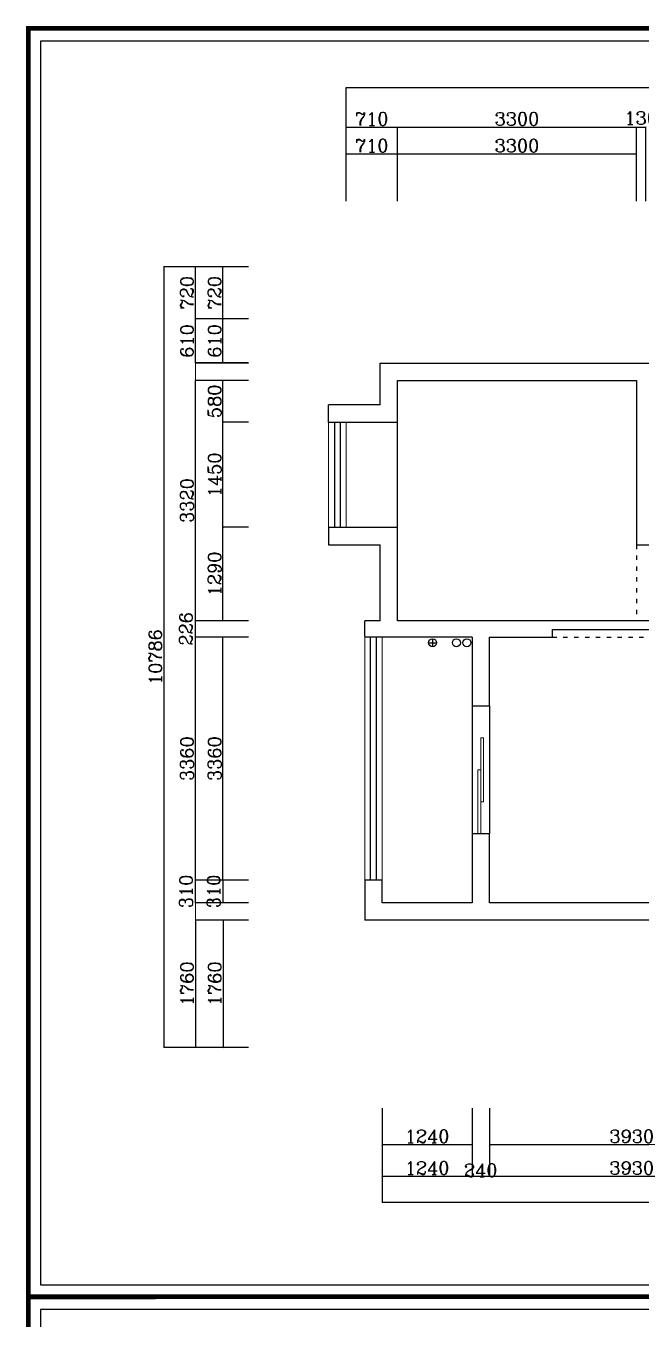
# Model space of a CAD drawing. Header units: millimetres. Extents: x 450898 to 533685, y -921830 to -458543.
# Drawn here: x 450898 to 459394, y -860363 to -842497 of the extents above; entities that cross this region are included whole.
import ezdxf

# ---------------------------------------------------------------- set-up
doc = ezdxf.new("R2010")
doc.units = ezdxf.units.MM
doc.header["$MEASUREMENT"] = 0
doc.header["$PDMODE"] = 3
doc.linetypes.add('ACAD_ISO03W100', pattern=[30, 12, -18])
doc.layers.get('0').update_dxf_attribs({"linetype": 'CONTINUOUS'})
doc.layers.get('DEFPOINTS').update_dxf_attribs({"linetype": 'CONTINUOUS'})
for name, color, linetype in [('0-ELV-01-细实线', 1, 'CONTINUOUS'), ('TOP', 7, 'CONTINUOUS'), ('txt', 7, 'CONTINUOUS'), ('墙线', 5, 'CONTINUOUS'), ('辅助线', 8, 'CONTINUOUS')]:
    doc.layers.add(name, color=color, linetype=linetype)
doc.layers.add('门窗', color=4, linetype='CONTINUOUS', lineweight=13)
doc.styles.add('HZXY', font='complex.shx', dxfattribs={"bigfont": 'HZXY.shx'})
doc.styles.add('ROMAND', font='romand')
doc.styles.get("Standard").update_dxf_attribs({"font": 'complex.shx', "bigfont": 'hzxy.shx'})
doc.dimstyles.new('LMDIM40', dxfattribs={"dimtxt": 80, "dimasz": 20, "dimexe": 0, "dimexo": 0, "dimgap": 25, "dimtad": 1, "dimdec": 0, "dimzin": 0, "dimdsep": 46, "dimtxsty": 'Standard', "dimblk1": 'DOT', "dimblk2": 'DOT', "dimsah": 1, "dimcen": 0, "dimclrd": 2, "dimclre": 2, "dimclrt": 2, "dimadec": 0, "dimazin": 0, "dimtfac": 1, "dimtdec": 0, "dimtmove": 2, "dimatfit": 3, "dimldrblk": 'DOT', "dimfxl": 0, "dimtolj": 1, "dimtzin": 0, "dimarcsym": 0})

# ---------------------------------------------------------------- blocks, each defined once
blk = doc.blocks.new('_ArchTick')
at = {"color": 0, "linetype": 'ByBlock', "const_width": 0.15}
blk.add_lwpolyline([(-0.5, -0.5), (0.5, 0.5)], dxfattribs=at)
blk = doc.blocks.new('*D357')
at = {"layer": 'DEFPOINTS', "color": 0}
for p in [(456029, -844267), (455319, -844917), (456029, -844917)]:
    blk.add_point(p, dxfattribs=at)
at = {"layer": '门窗', "color": 2, "lineweight": -2}
for p, q in [((455319, -844917), (455319, -844267)), ((455319, -844267), (456029, -844267)), ((456029, -844917), (456029, -844267))]:
    blk.add_line(p, q, dxfattribs=at)
at = {"layer": '门窗', "color": 2, "lineweight": -2, "xscale": 20, "yscale": 20, "zscale": 20, "rotation": 180}
blk.add_blockref('_ArchTick', (455319, -844267), dxfattribs=at)
at = {"layer": '门窗', "color": 2, "lineweight": -2, "xscale": 20, "yscale": 20, "zscale": 20}
blk.add_blockref('_ArchTick', (456029, -844267), dxfattribs=at)
at = {"layer": '门窗', "color": 2, "insert": (455674, -844152), "char_height": 180, "attachment_point": 5}
blk.add_mtext('\\A1;710', dxfattribs=at)
blk = doc.blocks.new('_DOT')
at = {"color": 0, "linetype": 'ByBlock'}
blk.add_line((-0.5, 0), (-1, 0), dxfattribs=at)
at = {"color": 0, "linetype": 'ByBlock', "const_width": 0.5}
blk.add_lwpolyline([(-0.25, 0, 1), (0.25, 0, 1)], format="xyb", close=True, dxfattribs=at)
blk = doc.blocks.new('DOT')
at = {"color": 0, "linetype": 'ByBlock'}
blk.add_line((-0.35, 0), (-1, 0), dxfattribs=at)
at = {"color": 0, "linetype": 'ByBlock', "const_width": 0.35}
blk.add_lwpolyline([(-0.175, 0, 1), (0.175, 0, 1)], format="xyb", close=True, dxfattribs=at)
blk = doc.blocks.new('*D358')
at = {"layer": 'DEFPOINTS', "color": 0}
for p in [(459329, -844267), (456029, -844917), (459329, -844917)]:
    blk.add_point(p, dxfattribs=at)
at = {"layer": '门窗', "color": 2, "lineweight": -2}
for p, q in [((456029, -844917), (456029, -844267)), ((456029, -844267), (459329, -844267)), ((459329, -844917), (459329, -844267))]:
    blk.add_line(p, q, dxfattribs=at)
at = {"layer": '门窗', "color": 2, "lineweight": -2, "xscale": 20, "yscale": 20, "zscale": 20, "rotation": 180}
blk.add_blockref('_ArchTick', (456029, -844267), dxfattribs=at)
at = {"layer": '门窗', "color": 2, "lineweight": -2, "xscale": 20, "yscale": 20, "zscale": 20}
blk.add_blockref('_ArchTick', (459329, -844267), dxfattribs=at)
at = {"layer": '门窗', "color": 2, "insert": (457679, -844152), "char_height": 180, "attachment_point": 5}
blk.add_mtext('\\A1;3300', dxfattribs=at)
blk = doc.blocks.new('*D364')
at = {"layer": 'DEFPOINTS', "color": 0}
for p in [(456029, -843897), (455319, -844917), (456029, -844917)]:
    blk.add_point(p, dxfattribs=at)
at = {"layer": '门窗', "color": 2, "lineweight": -2}
for p, q in [((455319, -844917), (455319, -843897)), ((455319, -843897), (456029, -843897)), ((456029, -844917), (456029, -843897))]:
    blk.add_line(p, q, dxfattribs=at)
at = {"layer": '门窗', "color": 2, "lineweight": -2, "xscale": 20, "yscale": 20, "zscale": 20, "rotation": 180}
blk.add_blockref('_ArchTick', (455319, -843897), dxfattribs=at)
at = {"layer": '门窗', "color": 2, "lineweight": -2, "xscale": 20, "yscale": 20, "zscale": 20}
blk.add_blockref('_ArchTick', (456029, -843897), dxfattribs=at)
at = {"layer": '门窗', "color": 2, "insert": (455674, -843782), "char_height": 180, "attachment_point": 5}
blk.add_mtext('\\A1;710', dxfattribs=at)
blk = doc.blocks.new('*D365')
at = {"layer": 'DEFPOINTS', "color": 0}
for p in [(459329, -843897), (456029, -844917), (459329, -844917)]:
    blk.add_point(p, dxfattribs=at)
at = {"layer": '门窗', "color": 2, "lineweight": -2}
for p, q in [((456029, -844917), (456029, -843897)), ((456029, -843897), (459329, -843897)), ((459329, -844917), (459329, -843897))]:
    blk.add_line(p, q, dxfattribs=at)
at = {"layer": '门窗', "color": 2, "lineweight": -2, "xscale": 20, "yscale": 20, "zscale": 20, "rotation": 180}
blk.add_blockref('_ArchTick', (456029, -843897), dxfattribs=at)
at = {"layer": '门窗', "color": 2, "lineweight": -2, "xscale": 20, "yscale": 20, "zscale": 20}
blk.add_blockref('_ArchTick', (459329, -843897), dxfattribs=at)
at = {"layer": '门窗', "color": 2, "insert": (457679, -843782), "char_height": 180, "attachment_point": 5}
blk.add_mtext('\\A1;3300', dxfattribs=at)
blk = doc.blocks.new('*D366')
at = {"layer": 'DEFPOINTS', "color": 0}
for p in [(459459, -843897), (459329, -844917), (459459, -844917)]:
    blk.add_point(p, dxfattribs=at)
at = {"layer": '门窗', "color": 2, "lineweight": -2}
for p, q in [((459329, -844917), (459329, -843897)), ((459329, -843897), (459459, -843897)), ((459459, -844917), (459459, -843897))]:
    blk.add_line(p, q, dxfattribs=at)
at = {"layer": '门窗', "color": 2, "lineweight": -2, "xscale": 20, "yscale": 20, "zscale": 20, "rotation": 180}
blk.add_blockref('_ArchTick', (459329, -843897), dxfattribs=at)
at = {"layer": '门窗', "color": 2, "lineweight": -2, "xscale": 20, "yscale": 20, "zscale": 20}
blk.add_blockref('_ArchTick', (459459, -843897), dxfattribs=at)
at = {"layer": '门窗', "color": 2, "insert": (459394, -843770), "char_height": 180, "attachment_point": 5}
blk.add_mtext('\\A1;130', dxfattribs=at)
blk = doc.blocks.new('*D373')
at = {"layer": 'DEFPOINTS', "color": 0}
for p in [(466969, -843350), (455319, -844917), (466969, -844917)]:
    blk.add_point(p, dxfattribs=at)
at = {"layer": '门窗', "color": 2, "lineweight": -2}
for p, q in [((455319, -844917), (455319, -843350)), ((455319, -843350), (466969, -843350)), ((466969, -844917), (466969, -843350))]:
    blk.add_line(p, q, dxfattribs=at)
at = {"layer": '门窗', "color": 2, "lineweight": -2, "xscale": 20, "yscale": 20, "zscale": 20, "rotation": 180}
blk.add_blockref('_ArchTick', (455319, -843350), dxfattribs=at)
at = {"layer": '门窗', "color": 2, "lineweight": -2, "xscale": 20, "yscale": 20, "zscale": 20}
blk.add_blockref('_ArchTick', (466969, -843350), dxfattribs=at)
at = {"layer": '门窗', "color": 2, "insert": (461144, -843235), "char_height": 180, "attachment_point": 5}
blk.add_mtext('\\A1;11650', dxfattribs=at)
blk = doc.blocks.new('*D392')
at = {"layer": 'DEFPOINTS', "color": 0}
for p in [(453619, -850940), (453971, -850940), (453971, -854300)]:
    blk.add_point(p, dxfattribs=at)
at = {"layer": '门窗', "color": 2, "lineweight": -2}
for p, q in [((453971, -850940), (453619, -850940)), ((453619, -854300), (453619, -850940)), ((453971, -854300), (453619, -854300))]:
    blk.add_line(p, q, dxfattribs=at)
at = {"layer": '门窗', "color": 2, "lineweight": -2, "xscale": 20, "yscale": 20, "zscale": 20}
for p, rotation in [((453619, -850940), 90), ((453619, -854300), 270)]:
    blk.add_blockref('_ArchTick', p, dxfattribs=dict(at, rotation=rotation))
at = {"layer": '门窗', "color": 2, "insert": (453504, -852620), "char_height": 180, "attachment_point": 5, "rotation": 90}
blk.add_mtext('\\A1;3360', dxfattribs=at)
blk = doc.blocks.new('*D393')
at = {"layer": 'DEFPOINTS', "color": 0}
for p in [(453619, -849424), (453971, -849424), (453971, -850714)]:
    blk.add_point(p, dxfattribs=at)
at = {"layer": '门窗', "color": 2, "lineweight": -2}
for p, q in [((453971, -849424), (453619, -849424)), ((453619, -850714), (453619, -849424)), ((453971, -850714), (453619, -850714))]:
    blk.add_line(p, q, dxfattribs=at)
at = {"layer": '门窗', "color": 2, "lineweight": -2, "xscale": 20, "yscale": 20, "zscale": 20}
for p, rotation in [((453619, -849424), 90), ((453619, -850714), 270)]:
    blk.add_blockref('_ArchTick', p, dxfattribs=dict(at, rotation=rotation))
at = {"layer": '门窗', "color": 2, "insert": (453504, -850069), "char_height": 180, "attachment_point": 5, "rotation": 90}
blk.add_mtext('\\A1;1290', dxfattribs=at)
blk = doc.blocks.new('*D394')
at = {"layer": 'DEFPOINTS', "color": 0}
for p in [(453619, -847974), (453971, -847974), (453971, -849424)]:
    blk.add_point(p, dxfattribs=at)
at = {"layer": '门窗', "color": 2, "lineweight": -2}
for p, q in [((453971, -847974), (453619, -847974)), ((453619, -849424), (453619, -847974)), ((453971, -849424), (453619, -849424))]:
    blk.add_line(p, q, dxfattribs=at)
at = {"layer": '门窗', "color": 2, "lineweight": -2, "xscale": 20, "yscale": 20, "zscale": 20}
for p, rotation in [((453619, -847974), 90), ((453619, -849424), 270)]:
    blk.add_blockref('_ArchTick', p, dxfattribs=dict(at, rotation=rotation))
at = {"layer": '门窗', "color": 2, "insert": (453504, -848699), "char_height": 180, "attachment_point": 5, "rotation": 90}
blk.add_mtext('\\A1;1450', dxfattribs=at)
blk = doc.blocks.new('*D395')
at = {"layer": 'DEFPOINTS', "color": 0}
for p in [(453619, -847394), (453971, -847394), (453971, -847974)]:
    blk.add_point(p, dxfattribs=at)
at = {"layer": '门窗', "color": 2, "lineweight": -2}
for p, q in [((453971, -847394), (453619, -847394)), ((453619, -847974), (453619, -847394)), ((453971, -847974), (453619, -847974))]:
    blk.add_line(p, q, dxfattribs=at)
at = {"layer": '门窗', "color": 2, "lineweight": -2, "xscale": 20, "yscale": 20, "zscale": 20}
for p, rotation in [((453619, -847394), 90), ((453619, -847974), 270)]:
    blk.add_blockref('_ArchTick', p, dxfattribs=dict(at, rotation=rotation))
at = {"layer": '门窗', "color": 2, "insert": (453504, -847684), "char_height": 180, "attachment_point": 5, "rotation": 90}
blk.add_mtext('\\A1;580', dxfattribs=at)
blk = doc.blocks.new('*D396')
at = {"layer": 'DEFPOINTS', "color": 0}
for p in [(453619, -846544), (453971, -846544), (453971, -847154)]:
    blk.add_point(p, dxfattribs=at)
at = {"layer": '门窗', "color": 2, "lineweight": -2}
for p, q in [((453971, -846544), (453619, -846544)), ((453619, -847154), (453619, -846544)), ((453971, -847154), (453619, -847154))]:
    blk.add_line(p, q, dxfattribs=at)
at = {"layer": '门窗', "color": 2, "lineweight": -2, "xscale": 20, "yscale": 20, "zscale": 20}
for p, rotation in [((453619, -846544), 90), ((453619, -847154), 270)]:
    blk.add_blockref('_ArchTick', p, dxfattribs=dict(at, rotation=rotation))
at = {"layer": '门窗', "color": 2, "insert": (453504, -846849), "char_height": 180, "attachment_point": 5, "rotation": 90}
blk.add_mtext('\\A1;610', dxfattribs=at)
blk = doc.blocks.new('*D397')
at = {"layer": 'DEFPOINTS', "color": 0}
for p in [(453619, -845824), (453971, -845824), (453971, -846544)]:
    blk.add_point(p, dxfattribs=at)
at = {"layer": '门窗', "color": 2, "lineweight": -2}
for p, q in [((453971, -845824), (453619, -845824)), ((453619, -846544), (453619, -845824)), ((453971, -846544), (453619, -846544))]:
    blk.add_line(p, q, dxfattribs=at)
at = {"layer": '门窗', "color": 2, "lineweight": -2, "xscale": 20, "yscale": 20, "zscale": 20}
for p, rotation in [((453619, -845824), 90), ((453619, -846544), 270)]:
    blk.add_blockref('_ArchTick', p, dxfattribs=dict(at, rotation=rotation))
at = {"layer": '门窗', "color": 2, "insert": (453504, -846184), "char_height": 180, "attachment_point": 5, "rotation": 90}
blk.add_mtext('\\A1;720', dxfattribs=at)
blk = doc.blocks.new('*D398')
at = {"layer": 'DEFPOINTS', "color": 0}
for p in [(453239, -854300), (453971, -854300), (453971, -854610)]:
    blk.add_point(p, dxfattribs=at)
at = {"layer": '门窗', "color": 2, "lineweight": -2}
for p, q in [((453971, -854300), (453239, -854300)), ((453239, -854610), (453239, -854300)), ((453971, -854610), (453239, -854610))]:
    blk.add_line(p, q, dxfattribs=at)
at = {"layer": '门窗', "color": 2, "lineweight": -2, "xscale": 20, "yscale": 20, "zscale": 20}
for p, rotation in [((453239, -854300), 90), ((453239, -854610), 270)]:
    blk.add_blockref('_ArchTick', p, dxfattribs=dict(at, rotation=rotation))
at = {"layer": '门窗', "color": 2, "insert": (453111, -854455), "char_height": 180, "attachment_point": 5, "rotation": 90}
blk.add_mtext('\\A1;310', dxfattribs=at)
blk = doc.blocks.new('*D399')
at = {"layer": 'DEFPOINTS', "color": 0}
for p in [(453239, -850940), (453971, -850940), (453971, -854300)]:
    blk.add_point(p, dxfattribs=at)
at = {"layer": '门窗', "color": 2, "lineweight": -2}
for p, q in [((453971, -850940), (453239, -850940)), ((453239, -854300), (453239, -850940)), ((453971, -854300), (453239, -854300))]:
    blk.add_line(p, q, dxfattribs=at)
at = {"layer": '门窗', "color": 2, "lineweight": -2, "xscale": 20, "yscale": 20, "zscale": 20}
for p, rotation in [((453239, -850940), 90), ((453239, -854300), 270)]:
    blk.add_blockref('_ArchTick', p, dxfattribs=dict(at, rotation=rotation))
at = {"layer": '门窗', "color": 2, "insert": (453124, -852620), "char_height": 180, "attachment_point": 5, "rotation": 90}
blk.add_mtext('\\A1;3360', dxfattribs=at)
blk = doc.blocks.new('*D400')
at = {"layer": 'DEFPOINTS', "color": 0}
for p in [(453239, -850714), (453971, -850714), (453971, -850940)]:
    blk.add_point(p, dxfattribs=at)
at = {"layer": '门窗', "color": 2, "lineweight": -2}
for p, q in [((453971, -850714), (453239, -850714)), ((453239, -850940), (453239, -850714)), ((453971, -850940), (453239, -850940))]:
    blk.add_line(p, q, dxfattribs=at)
at = {"layer": '门窗', "color": 2, "lineweight": -2, "xscale": 20, "yscale": 20, "zscale": 20}
for p, rotation in [((453239, -850714), 90), ((453239, -850940), 270)]:
    blk.add_blockref('_ArchTick', p, dxfattribs=dict(at, rotation=rotation))
at = {"layer": '门窗', "color": 2, "insert": (453111, -850827), "char_height": 180, "attachment_point": 5, "rotation": 90}
blk.add_mtext('\\A1;226', dxfattribs=at)
blk = doc.blocks.new('*D401')
at = {"layer": 'DEFPOINTS', "color": 0}
for p in [(453239, -847394), (453971, -847394), (453971, -850714)]:
    blk.add_point(p, dxfattribs=at)
at = {"layer": '门窗', "color": 2, "lineweight": -2}
for p, q in [((453971, -847394), (453239, -847394)), ((453239, -850714), (453239, -847394)), ((453971, -850714), (453239, -850714))]:
    blk.add_line(p, q, dxfattribs=at)
at = {"layer": '门窗', "color": 2, "lineweight": -2, "xscale": 20, "yscale": 20, "zscale": 20}
for p, rotation in [((453239, -847394), 90), ((453239, -850714), 270)]:
    blk.add_blockref('_ArchTick', p, dxfattribs=dict(at, rotation=rotation))
at = {"layer": '门窗', "color": 2, "insert": (453124, -849054), "char_height": 180, "attachment_point": 5, "rotation": 90}
blk.add_mtext('\\A1;3320', dxfattribs=at)
blk = doc.blocks.new('*D402')
at = {"layer": 'DEFPOINTS', "color": 0}
for p in [(453239, -846544), (453971, -846544), (453971, -847154)]:
    blk.add_point(p, dxfattribs=at)
at = {"layer": '门窗', "color": 2, "lineweight": -2}
for p, q in [((453971, -846544), (453239, -846544)), ((453239, -847154), (453239, -846544)), ((453971, -847154), (453239, -847154))]:
    blk.add_line(p, q, dxfattribs=at)
at = {"layer": '门窗', "color": 2, "lineweight": -2, "xscale": 20, "yscale": 20, "zscale": 20}
for p, rotation in [((453239, -846544), 90), ((453239, -847154), 270)]:
    blk.add_blockref('_ArchTick', p, dxfattribs=dict(at, rotation=rotation))
at = {"layer": '门窗', "color": 2, "insert": (453124, -846849), "char_height": 180, "attachment_point": 5, "rotation": 90}
blk.add_mtext('\\A1;610', dxfattribs=at)
blk = doc.blocks.new('*D403')
at = {"layer": 'DEFPOINTS', "color": 0}
for p in [(453239, -845824), (453971, -845824), (453971, -846544)]:
    blk.add_point(p, dxfattribs=at)
at = {"layer": '门窗', "color": 2, "lineweight": -2}
for p, q in [((453971, -845824), (453239, -845824)), ((453239, -846544), (453239, -845824)), ((453971, -846544), (453239, -846544))]:
    blk.add_line(p, q, dxfattribs=at)
at = {"layer": '门窗', "color": 2, "lineweight": -2, "xscale": 20, "yscale": 20, "zscale": 20}
for p, rotation in [((453239, -845824), 90), ((453239, -846544), 270)]:
    blk.add_blockref('_ArchTick', p, dxfattribs=dict(at, rotation=rotation))
at = {"layer": '门窗', "color": 2, "insert": (453124, -846184), "char_height": 180, "attachment_point": 5, "rotation": 90}
blk.add_mtext('\\A1;720', dxfattribs=at)
blk = doc.blocks.new('*D404')
at = {"layer": 'DEFPOINTS', "color": 0}
for p in [(453971, -854850), (453622, -856610), (453971, -856610)]:
    blk.add_point(p, dxfattribs=at)
at = {"layer": '门窗', "color": 2, "lineweight": -2}
for p, q in [((453971, -854850), (453622, -854850)), ((453622, -854850), (453622, -856610)), ((453971, -856610), (453622, -856610))]:
    blk.add_line(p, q, dxfattribs=at)
at = {"layer": '门窗', "color": 2, "lineweight": -2, "xscale": 20, "yscale": 20, "zscale": 20}
for p, rotation in [((453622, -854850), 90), ((453622, -856610), 270)]:
    blk.add_blockref('_ArchTick', p, dxfattribs=dict(at, rotation=rotation))
at = {"layer": '门窗', "color": 2, "insert": (453507, -855730), "char_height": 180, "attachment_point": 5, "rotation": 90}
blk.add_mtext('\\A1;1760', dxfattribs=at)
blk = doc.blocks.new('*D405')
at = {"layer": 'DEFPOINTS', "color": 0}
for p in [(453971, -854850), (453239, -856610), (453971, -856610)]:
    blk.add_point(p, dxfattribs=at)
at = {"layer": '门窗', "color": 2, "lineweight": -2}
for p, q in [((453971, -854850), (453239, -854850)), ((453239, -854850), (453239, -856610)), ((453971, -856610), (453239, -856610))]:
    blk.add_line(p, q, dxfattribs=at)
at = {"layer": '门窗', "color": 2, "lineweight": -2, "xscale": 20, "yscale": 20, "zscale": 20}
for p, rotation in [((453239, -854850), 90), ((453239, -856610), 270)]:
    blk.add_blockref('_ArchTick', p, dxfattribs=dict(at, rotation=rotation))
at = {"layer": '门窗', "color": 2, "insert": (453124, -855730), "char_height": 180, "attachment_point": 5, "rotation": 90}
blk.add_mtext('\\A1;1760', dxfattribs=at)
blk = doc.blocks.new('*D406')
at = {"layer": 'DEFPOINTS', "color": 0}
for p in [(453971, -854300), (453619, -854610), (453971, -854610)]:
    blk.add_point(p, dxfattribs=at)
at = {"layer": '门窗', "color": 2, "lineweight": -2}
for p, q in [((453971, -854300), (453619, -854300)), ((453619, -854300), (453619, -854610)), ((453971, -854610), (453619, -854610))]:
    blk.add_line(p, q, dxfattribs=at)
at = {"layer": '门窗', "color": 2, "lineweight": -2, "xscale": 20, "yscale": 20, "zscale": 20}
for p, rotation in [((453619, -854300), 90), ((453619, -854610), 270)]:
    blk.add_blockref('_ArchTick', p, dxfattribs=dict(at, rotation=rotation))
at = {"layer": '门窗', "color": 2, "insert": (453492, -854455), "char_height": 180, "attachment_point": 5, "rotation": 90}
blk.add_mtext('\\A1;310', dxfattribs=at)
blk = doc.blocks.new('*D407')
at = {"layer": 'DEFPOINTS', "color": 0}
for p in [(453971, -845824), (452802, -856610), (453971, -856610)]:
    blk.add_point(p, dxfattribs=at)
at = {"layer": '门窗', "color": 2, "lineweight": -2}
for p, q in [((453971, -845824), (452802, -845824)), ((452802, -845824), (452802, -856610)), ((453971, -856610), (452802, -856610))]:
    blk.add_line(p, q, dxfattribs=at)
at = {"layer": '门窗', "color": 2, "lineweight": -2, "xscale": 20, "yscale": 20, "zscale": 20}
for p, rotation in [((452802, -845824), 90), ((452802, -856610), 270)]:
    blk.add_blockref('_ArchTick', p, dxfattribs=dict(at, rotation=rotation))
at = {"layer": '门窗', "color": 2, "insert": (452687, -851217), "char_height": 180, "attachment_point": 5, "rotation": 90}
blk.add_mtext('\\A1;10786', dxfattribs=at)
blk = doc.blocks.new('*D408')
at = {"layer": 'DEFPOINTS', "color": 0}
for p in [(455819, -857449), (457059, -857449), (457059, -857952)]:
    blk.add_point(p, dxfattribs=at)
at = {"layer": '门窗', "color": 2, "lineweight": -2}
for p, q in [((455819, -857449), (455819, -857952)), ((457059, -857449), (457059, -857952)), ((455819, -857952), (457059, -857952))]:
    blk.add_line(p, q, dxfattribs=at)
at = {"layer": '门窗', "color": 2, "lineweight": -2, "xscale": 20, "yscale": 20, "zscale": 20, "rotation": 180}
blk.add_blockref('_ArchTick', (455819, -857952), dxfattribs=at)
at = {"layer": '门窗', "color": 2, "lineweight": -2, "xscale": 20, "yscale": 20, "zscale": 20}
blk.add_blockref('_ArchTick', (457059, -857952), dxfattribs=at)
at = {"layer": '门窗', "color": 2, "insert": (456439, -857837), "char_height": 180, "attachment_point": 5}
blk.add_mtext('\\A1;1240', dxfattribs=at)
blk = doc.blocks.new('*D409')
at = {"layer": 'DEFPOINTS', "color": 0}
for p in [(457299, -857449), (461229, -857449), (461229, -857952)]:
    blk.add_point(p, dxfattribs=at)
at = {"layer": '门窗', "color": 2, "lineweight": -2}
for p, q in [((457299, -857449), (457299, -857952)), ((461229, -857449), (461229, -857952)), ((457299, -857952), (461229, -857952))]:
    blk.add_line(p, q, dxfattribs=at)
at = {"layer": '门窗', "color": 2, "lineweight": -2, "xscale": 20, "yscale": 20, "zscale": 20, "rotation": 180}
blk.add_blockref('_ArchTick', (457299, -857952), dxfattribs=at)
at = {"layer": '门窗', "color": 2, "lineweight": -2, "xscale": 20, "yscale": 20, "zscale": 20}
blk.add_blockref('_ArchTick', (461229, -857952), dxfattribs=at)
at = {"layer": '门窗', "color": 2, "insert": (459264, -857837), "char_height": 180, "attachment_point": 5}
blk.add_mtext('\\A1;3930', dxfattribs=at)
blk = doc.blocks.new('*D416')
at = {"layer": 'DEFPOINTS', "color": 0}
for p in [(455819, -857449), (457059, -857449), (457059, -858389)]:
    blk.add_point(p, dxfattribs=at)
at = {"layer": '门窗', "color": 2, "lineweight": -2}
for p, q in [((455819, -857449), (455819, -858389)), ((457059, -857449), (457059, -858389)), ((455819, -858389), (457059, -858389))]:
    blk.add_line(p, q, dxfattribs=at)
at = {"layer": '门窗', "color": 2, "lineweight": -2, "xscale": 20, "yscale": 20, "zscale": 20, "rotation": 180}
blk.add_blockref('_ArchTick', (455819, -858389), dxfattribs=at)
at = {"layer": '门窗', "color": 2, "lineweight": -2, "xscale": 20, "yscale": 20, "zscale": 20}
blk.add_blockref('_ArchTick', (457059, -858389), dxfattribs=at)
at = {"layer": '门窗', "color": 2, "insert": (456439, -858274), "char_height": 180, "attachment_point": 5}
blk.add_mtext('\\A1;1240', dxfattribs=at)
blk = doc.blocks.new('*D417')
at = {"layer": 'DEFPOINTS', "color": 0}
for p in [(457059, -857449), (457299, -857449), (457299, -858389)]:
    blk.add_point(p, dxfattribs=at)
at = {"layer": '门窗', "color": 2, "lineweight": -2}
for p, q in [((457059, -857449), (457059, -858389)), ((457299, -857449), (457299, -858389)), ((457059, -858389), (457299, -858389))]:
    blk.add_line(p, q, dxfattribs=at)
at = {"layer": '门窗', "color": 2, "lineweight": -2, "xscale": 20, "yscale": 20, "zscale": 20, "rotation": 180}
blk.add_blockref('_ArchTick', (457059, -858389), dxfattribs=at)
at = {"layer": '门窗', "color": 2, "lineweight": -2, "xscale": 20, "yscale": 20, "zscale": 20}
blk.add_blockref('_ArchTick', (457299, -858389), dxfattribs=at)
at = {"layer": '门窗', "color": 2, "insert": (457179, -858306), "char_height": 180, "attachment_point": 5}
blk.add_mtext('\\A1;240', dxfattribs=at)
blk = doc.blocks.new('*D418')
at = {"layer": 'DEFPOINTS', "color": 0}
for p in [(457299, -857449), (461229, -857449), (461229, -858389)]:
    blk.add_point(p, dxfattribs=at)
at = {"layer": '门窗', "color": 2, "lineweight": -2}
for p, q in [((457299, -857449), (457299, -858389)), ((461229, -857449), (461229, -858389)), ((457299, -858389), (461229, -858389))]:
    blk.add_line(p, q, dxfattribs=at)
at = {"layer": '门窗', "color": 2, "lineweight": -2, "xscale": 20, "yscale": 20, "zscale": 20, "rotation": 180}
blk.add_blockref('_ArchTick', (457299, -858389), dxfattribs=at)
at = {"layer": '门窗', "color": 2, "lineweight": -2, "xscale": 20, "yscale": 20, "zscale": 20}
blk.add_blockref('_ArchTick', (461229, -858389), dxfattribs=at)
at = {"layer": '门窗', "color": 2, "insert": (459264, -858274), "char_height": 180, "attachment_point": 5}
blk.add_mtext('\\A1;3930', dxfattribs=at)
blk = doc.blocks.new('*D427')
at = {"layer": 'DEFPOINTS', "color": 0}
for p in [(455819, -857449), (466799, -857449), (466799, -858745)]:
    blk.add_point(p, dxfattribs=at)
at = {"layer": '门窗', "color": 2, "lineweight": -2}
for p, q in [((455819, -857449), (455819, -858745)), ((466799, -857449), (466799, -858745)), ((455819, -858745), (466799, -858745))]:
    blk.add_line(p, q, dxfattribs=at)
at = {"layer": '门窗', "color": 2, "lineweight": -2, "xscale": 20, "yscale": 20, "zscale": 20, "rotation": 180}
blk.add_blockref('_ArchTick', (455819, -858745), dxfattribs=at)
at = {"layer": '门窗', "color": 2, "lineweight": -2, "xscale": 20, "yscale": 20, "zscale": 20}
blk.add_blockref('_ArchTick', (466799, -858745), dxfattribs=at)
at = {"layer": '门窗', "color": 2, "insert": (461309, -858630), "char_height": 180, "attachment_point": 5}
blk.add_mtext('\\A1;10980', dxfattribs=at)
blk = doc.blocks.new('TRYR')
h = blk.add_hatch(color=8)
h.paths.add_polyline_path([(526379, -849484, 0.008373), (526306, -849460, 0.012524), (526225, -849437), (526214, -849528), (526373, -849528)])
h.paths.add_polyline_path([(526164, -849422, 0.000978), (526083, -849403, 0.008202), (525993, -849387, -0.08076), (525981, -849398, -0.07009), (525967, -849404, -0.065952), (525942, -849406, -0.171138), (525918, -849398, -0.17102), (525905, -849375, 0.00912), (525824, -849366, 0.006727), (525742, -849361, 0.003583), (525741, -849379, 0.027491), (525740, -849417, 0.125398), (525762, -849489, 0.160866), (525816, -849529), (525921, -849529, 0.083032), (525970, -849505, 0.044846), (525997, -849483, 0.0269), (526015, -849462), (526007, -849529), (526151, -849529)])
h.paths.add_polyline_path([(525580, -849358, 0.005645), (525503, -849360, 0.006522), (525420, -849365), (525400, -849529), (525558, -849529)])
h.paths.add_polyline_path([(525340, -849374, 0.008787), (525260, -849386, 0.015086), (525181, -849400), (525166, -849528), (525321, -849528)])
h.paths.add_polyline_path([(525089, -849420, 0.011698), (524998, -849444, 0.006831), (524903, -849475), (524896, -849529), (525076, -849529)])
at = {"color": 4}
for p, q in [((527270, -847898), (523839, -847898)), ((523717, -848021), (523717, -848445)), ((527393, -848021), (527393, -848445)), ((527270, -848567), (523839, -848567)), ((527270, -848652), (523839, -848652)), ((523717, -848774), (523717, -849629)), ((527393, -848774), (527393, -849629)), ((527270, -849751), (523839, -849751)), ((527270, -849832), (523839, -849832)), ((523717, -855382), (523717, -849954)), ((527393, -849954), (527393, -855379)), ((527270, -855501), (523839, -855501)), ((523717, -856460), (523717, -855702)), ((523839, -855580), (527270, -855580)), ((527393, -855702), (527393, -856460)), ((523839, -856582), (527270, -856582)), ((523839, -856655), (527270, -856655)), ((523717, -857535), (523717, -856778)), ((527393, -856778), (527393, -857535)), ((523839, -857658), (527270, -857658)), ((523717, -858611), (523717, -857853)), ((523839, -857731), (527270, -857731)), ((527393, -857853), (527393, -858611)), ((523839, -858733), (527270, -858733)), ((523839, -858814), (527270, -858814)), ((523717, -859694), (523717, -858936)), ((527393, -858936), (527393, -859694)), ((523839, -859816), (527270, -859816)), ((523717, -860769), (523717, -860012)), ((523839, -859889), (527270, -859889)), ((527393, -860012), (527393, -860769)), ((523839, -860892), (527270, -860892)), ((523839, -860965), (527270, -860965)), ((523717, -861087), (523717, -861845)), ((527393, -861087), (527393, -861845)), ((523839, -861967), (527270, -861967)), ((523717, -862163), (523717, -862994)), ((523839, -862041), (527270, -862041)), ((527393, -862163), (527393, -862994)), ((523839, -863116), (527270, -863116)), ((523839, -863185), (527270, -863185)), ((523717, -863307), (523717, -864032)), ((527393, -863307), (527393, -864032)), ((523839, -864154), (527270, -864154)), ((523717, -864350), (523717, -865181)), ((523839, -864227), (527270, -864227)), ((527393, -864350), (527393, -865181)), ((523717, -865565), (523717, -864710)), ((523839, -865303), (527270, -865303)), ((523717, -865497), (523717, -866541)), ((523839, -865375), (527270, -865375)), ((527393, -865497), (527393, -866541)), ((523839, -866663), (527270, -866663))]:
    blk.add_line(p, q, dxfattribs=at)
at = {"const_width": 73}
blk.add_lwpolyline([(501239, -866833), (527605, -866831), (527605, -847696), (501239, -847697)], close=True, dxfattribs=at)
at = {"color": 4}
blk.add_lwpolyline([(501422, -847892), (501422, -866653), (523535, -866652), (523535, -847891)], close=True, dxfattribs=at)
at = {"const_width": 2.96}
for points in [[(524628, -848917), (524553, -849529), (524730, -849529), (524758, -849293), (524926, -849293), (524906, -849454, -0.021361), (525009, -849411, -0.011006), (525093, -849382), (525152, -848917), (524972, -848917), (524946, -849122), (524778, -849122), (524805, -848918), (524628, -848918)], [(525221, -849083), (525187, -849355, -0.010557), (525264, -849337, -0.012892), (525347, -849322), (525377, -849083), (525221, -849083)], [(525454, -849083), (525427, -849308, -0.011867), (525506, -849301, -0.012997), (525598, -849297, -0.143936), (525634, -849256, -0.143683), (525687, -849243, -0.153668), (525704, -849249), (525719, -849249), (525741, -849073), (525732, -849073, -0.015573), (525728, -849071, 0.08379), (525722, -849070, 0.078886), (525685, -849074, 0.132596), (525630, -849107, 0.089043), (525588, -849172), (525599, -849083), (525454, -849083)], [(525777, -849083), (525750, -849301, -0.015908), (525827, -849308, -0.015358), (525907, -849319), (525936, -849083), (525777, -849083)], [(526050, -849083), (526035, -849211, 0.003215), (526026, -849281, -0.035874), (526016, -849338, -0.014819), (526098, -849359, -0.011975), (526169, -849381), (526206, -849083), (526050, -849083)], [(526230, -849403), (526269, -849083), (526414, -849083), (526405, -849152, -0.054355), (526445, -849110, -0.092924), (526499, -849078, -0.133066), (526580, -849073, -0.145597), (526640, -849102, -0.13647), (526672, -849156, -0.083603), (526679, -849243), (526644, -849529), (526488, -849529), (526516, -849304, 0.0455), (526518, -849266, 0.104986), (526510, -849233, 0.190303), (526487, -849213, 0.109725), (526464, -849209, 0.112267), (526436, -849219, 0.08735), (526418, -849239, 0.032594), (526409, -849261, 0.036354), (526402, -849290), (526381, -849469, 0.013342), (526300, -849431, 0.025843), (526230, -849403, 0.760251)], [(524903, -849475), (524896, -849529), (525076, -849529), (525089, -849420, 0.011698), (524998, -849444, 0.006831), (524903, -849475, -0.764062)], [(525181, -849400), (525166, -849528), (525321, -849528), (525340, -849374, 0.008787), (525260, -849386, 0.015086), (525181, -849400, -1.073063)], [(525420, -849365), (525400, -849529), (525558, -849529), (525580, -849358, 0.005645), (525503, -849360, 0.006522), (525420, -849365, -0.577686)], [(526164, -849422), (526151, -849529), (526007, -849529), (526015, -849462, -0.0269), (525997, -849483, -0.044846), (525970, -849505, -0.098409), (525911, -849531, -0.092639), (525839, -849533, -0.217932), (525762, -849489, -0.125398), (525740, -849417, -0.027491), (525741, -849379, -0.003583), (525742, -849361, -0.006727), (525824, -849366, -0.00912), (525905, -849375, 0.17102), (525918, -849398, 0.171138), (525942, -849406, 0.065952), (525967, -849404, 0.07009), (525981, -849398, 0.08076), (525993, -849387, -0.008202), (526083, -849403, -0.000978), (526164, -849422, 1.199229)], [(526225, -849437), (526214, -849528), (526373, -849528), (526379, -849484, 0.008373), (526306, -849460, 0.012524), (526225, -849437, -1.421416)]]:
    blk.add_lwpolyline(points, format="xyb", dxfattribs=at)
blk.add_lwpolyline([(525241, -848918), (525225, -849045), (525381, -849045), (525397, -848918), (525241, -848918)], dxfattribs=at)
at = {"color": 4}
for centre, start, end in [((523839, -848021), 90, 180), ((527270, -848021), 0, 90), ((523839, -848445), 180, 270), ((527270, -848445), 270, 0), ((523839, -848774), 90, 180), ((527270, -848774), 0, 90), ((523839, -849629), 180, 270), ((527270, -849629), 270, 0), ((523839, -849954), 90, 180), ((527270, -849954), 0, 90), ((523839, -855379), 180, 270), ((527270, -855379), 270, 0), ((523839, -855702), 90, 180), ((527270, -855702), 0, 90), ((523839, -856460), 180, 270), ((527270, -856460), 270, 0), ((523839, -856778), 90, 180), ((527270, -856778), 0, 90), ((523839, -857535), 180, 270), ((527270, -857535), 270, 0), ((523839, -857853), 90, 180), ((527270, -857853), 0, 90), ((523839, -858611), 180, 270), ((527270, -858611), 270, 0), ((523839, -858936), 90, 180), ((527270, -858936), 0, 90), ((523839, -859694), 180, 270), ((527270, -859694), 270, 0), ((523839, -860012), 90, 180), ((527270, -860012), 0, 90), ((523839, -860769), 180, 270), ((527270, -860769), 270, 0), ((523839, -861087), 90, 180), ((527270, -861087), 0, 90), ((523839, -861845), 180, 270), ((527270, -861845), 270, 0), ((523839, -862163), 90, 180), ((527270, -862163), 0, 90), ((523839, -862994), 180, 270), ((523839, -863307), 90, 180), ((527270, -862994), 270, 0), ((527270, -863307), 0, 90), ((523839, -864032), 180, 270), ((527270, -864032), 270, 0), ((523839, -864350), 90, 180), ((527270, -864350), 0, 90), ((523839, -865181), 180, 270), ((527270, -865181), 270, 0), ((523839, -865497), 90, 180), ((527270, -865497), 0, 90), ((523839, -866541), 180, 270), ((527270, -866541), 270, 0)]:
    blk.add_arc(centre, 122, start, end, dxfattribs=at)
for s, height, style, p in [('备注', 189.5, 'HZXY', (523968, -848156)), ('以实地尺寸为准', 194.8, 'HZXY', (524949, -848308)), ('MEMO', 107.6, 'ROMAND', (523932, -848422)), ('WUHAN  Ping  An  Jia', 137.28, 'HZXY', (524295, -851313, -2113)), ('DECORATION & DESIGNEN', 93.32, 'HZXY', (523910, -851696, -2113)), ('GINEERING CO. LTD', 93.32, 'HZXY', (525819, -851691, -2113)), ('(027)84881636', 105.64, 'HZXY', (524640, -852820, -1811)), (' (027)84881636', 105.64, 'HZXY', (524593, -853128, -1811)), ('Address:  Hongshan District, ', 123.25, 'HZXY', (524058, -853790, -2113)), (' Wuhan City, 908 Xiongchu  ', 123.25, 'HZXY', (524005, -854087)), (' (027)84881636', 123.25, 'HZXY', (524580, -854735, -1449)), (' (027)84881636', 123.25, 'HZXY', (524582, -855059, -1811)), ('工程名称', 189.5, 'HZXY', (523914, -855954)), ('PROJECT', 107.6, 'ROMAND', (523921, -856158)), ('业主', 189.5, 'HZXY', (523914, -857002)), ('OWNER', 107.6, 'ROMAND', (523921, -857206)), ('设计', 189.5, 'HZXY', (523914, -858082)), ('DESIGNER', 107.6, 'ROMAND', (523921, -858285)), ('制图', 189.5, 'HZXY', (523914, -859188)), ('DRAWER', 107.6, 'ROMAND', (523921, -859392)), ('比例', 189.5, 'HZXY', (523914, -860236)), ('SCALE', 107.6, 'ROMAND', (523921, -860440)), ('1:60', 244.1, 'HZXY', (525478, -860510)), ('日期', 189.5, 'HZXY', (523914, -861316)), ('DATE', 107.6, 'ROMAND', (523921, -861519)), ('2013.12', 244.1, 'HZXY', (525360, -861567)), ('复核', 189.5, 'HZXY', (523914, -863485)), ('CHECK', 107.6, 'ROMAND', (523921, -863688)), ('业主认可', 189.5, 'HZXY', (523914, -864657)), ('APPROVED', 107.6, 'ROMAND', (523921, -864860)), ('图号', 189.5, 'HZXY', (523914, -865714)), ('NUMBER', 107.6, 'ROMAND', (523921, -865917))]:
    blk.add_text(s, height=height, dxfattribs=dict(style=style)).set_placement(p)
for p in [(525313, -858337), (525313, -859420)]:
    blk.add_text('董伟', height=201.4).set_placement(p)
at = {"color": 2}
for s, height, style, p in [('生活需求', 189.5, 'HZXY', (523914, -862340)), ('LIFE NEEDS', 107.6, 'ROMAND', (523921, -862544))]:
    blk.add_text(s, height=height, dxfattribs=dict(at, style=style)).set_placement(p)
at = {"attachment_point": 1, "style": 'HZXY'}
for s, insert, char_height, width in [('武汉', (525251, -850157, -2113), 197.2, 1.04), ('平安家庭装饰设计工程有限公司', (524094, -850500, -2113), 197.2, 1.23), ('汉阳总公司', (524983, -850777, -2113), 197.2, 0.915), ('地址:', (523881, -852202, -2113), 197.2, 1.23), ('武汉市汉阳大道630号（麒麟路）', (524400, -852214, -2113), 197.2, 1.04), ('电话:', (524056, -852662, -2113), 197.2, 1.23), ('传真:', (524056, -852965, -2113), 197.2, 1.23), ('Tel:', (524056, -854630, -2113), 123.3, 1.23), ('Fax:', (524056, -854948, -2113), 123.3, 1.23)]:
    blk.add_mtext(s, dxfattribs=dict(at, insert=insert, char_height=char_height, width=width))

msp = doc.modelspace()

# ---------------------------------------------------------------- linework, layer by layer
at = {"layer": '0-ELV-01-细实线', "linetype": 'ACAD_ISO03W100', "ltscale": 5}
for p, q in [((459329.3, -849664.4), (459329.3, -850714.4)), ((458169.3, -850940.4), (462749.3, -850940.4))]:
    msp.add_line(p, q, dxfattribs=at)
at = {"layer": 'txt'}
for p, q in [((455159.3, -847974.4), (455159.3, -849424.4)), ((455239.3, -847974.4), (455239.3, -849424.4)), ((455659.3, -854300.4), (455659.3, -850940.4)), ((455739.3, -854300.4), (455739.3, -850940.4)), ((456514.7, -850963.3), (456514.7, -851073.3)), ((456459.7, -851018.3), (456569.7, -851018.3))]:
    msp.add_line(p, q, dxfattribs=at)
for centre in [(456514.7, -851018.3), (456843.7, -851018.3), (456988.1, -851018.3)]:
    msp.add_circle(centre, 55, dxfattribs=at)
at = {"layer": '墙线'}
for p, q in [((455789.3, -847154.4), (459579.3, -847154.4)), ((455789.3, -847734.4), (455789.3, -847154.4)), ((456029.3, -847974.4), (456029.3, -847394.4)), ((456029.3, -847394.4), (459329.3, -847394.4)), ((459329.3, -847394.4), (459329.3, -849664.4)), ((455789.3, -847734.4), (455079.3, -847734.4)), ((455079.3, -847974.4), (455079.3, -847734.4)), ((456029.3, -847974.4), (455079.3, -847974.4)), ((456029.3, -849424.4), (456029.3, -847974.4)), ((455079.3, -849424.4), (456029.3, -849424.4)), ((455079.3, -849424.4), (455079.3, -849664.4)), ((456029.3, -850714.4), (456029.3, -849424.4)), ((455079.3, -849664.4), (455789.3, -849664.4)), ((455789.3, -850714.4), (455789.3, -849664.4)), ((459329.3, -849664.4), (459559.3, -849664.4)), ((455789.3, -850714.4), (455579.3, -850714.4)), ((455579.3, -850934.9), (455579.3, -850714.4)), ((461349.3, -850714.4), (456029.3, -850714.4)), ((455819.3, -850940.4), (455579.3, -850940.4)), ((457059.3, -850940.4), (455819.3, -850940.4)), ((457059.3, -850940.4), (457059.3, -851890.4)), ((457299.3, -851890.4), (457299.3, -850940.4)), ((457299.3, -850940.4), (458169.3, -850940.4)), ((458169.3, -850940.4), (458169.3, -850834.4)), ((458169.3, -850834.4), (461469.3, -850834.4)), ((457059.3, -851890.4), (457299.3, -851890.4)), ((457299.3, -853660.4), (457059.3, -853660.4)), ((457059.3, -853660.4), (457059.3, -854610.4)), ((457299.3, -854610.4), (457299.3, -853660.4)), ((455819.3, -854300.4), (455579.3, -854300.4)), ((455579.3, -854300.4), (455579.3, -854850.4)), ((455819.3, -854610.4), (455819.3, -854300.4)), ((457059.3, -854610.4), (455819.3, -854610.4)), ((461469.3, -854610.4), (457299.3, -854610.4)), ((457299.3, -854850.4), (455579.3, -854850.4)), ((461229.3, -854850.4), (457299.3, -854850.4))]:
    msp.add_line(p, q, dxfattribs=at)
at = {"layer": '辅助线'}
for p, q in [((457059.3, -851890.4), (457059.3, -853660.4)), ((457299.3, -851890.4), (457299.3, -853660.4))]:
    msp.add_line(p, q, dxfattribs=at)
at = {"layer": '门窗', "color": 2}
for p, q in [((453971.4, -847154.4), (453239, -847154.4)), ((453239, -847394.4), (453239, -847154.4)), ((453971.4, -847394.4), (453239, -847394.4)), ((453971.4, -854610.4), (453239, -854610.4)), ((453239, -854610.4), (453239, -854850.4)), ((453971.4, -854850.4), (453239, -854850.4))]:
    msp.add_line(p, q, dxfattribs=at)
at = {"layer": '门窗'}
for p, q in [((455079.3, -847974.4), (455079.3, -849424.4)), ((455319.3, -847974.4), (455319.3, -849424.4)), ((455579.3, -854300.4), (455579.3, -850934.9)), ((455819.3, -854300.4), (455819.3, -850940.4))]:
    msp.add_line(p, q, dxfattribs=at)
for points in [[(457179.3, -853217.9), (457179.3, -852332.9), (457219.3, -852332.9), (457219.3, -853217.9), (457179.3, -853217.9)], [(457139.3, -853660.4), (457139.3, -852775.4), (457179.3, -852775.4), (457179.3, -853660.4), (457139.3, -853660.4)]]:
    msp.add_lwpolyline(points, dxfattribs=at)

# ---------------------------------------------------------------- block references
at = {"layer": 'TOP', "xscale": 0.9156765649033163, "yscale": 0.9156765649033163, "zscale": 0.9156765649033163}
for p in [(-8040.9, -66315.3), (-8039.9, -83837.4)]:
    msp.add_blockref('TRYR', p, dxfattribs=at)
at = {"layer": '门窗', "color": 2, "xscale": 20, "yscale": 20, "zscale": 20}
for p, rotation in [((453239, -847154.4), 90), ((453239, -847394.4), 270), ((453239, -854610.4), 90), ((453239, -854850.4), 270)]:
    msp.add_blockref('_ArchTick', p, dxfattribs=dict(at, rotation=rotation))

# ---------------------------------------------------------------- dimensions: what is measured, and where the dimension line sits
at = {"layer": '门窗'}
for base, p1, p2, picture, middle in [((466969.3, -843350), (455319.3, -844916.7), (466969.3, -844916.7), '*D373', (461144.3, -843235)), ((456029.3, -843897.4), (455319.3, -844916.7), (456029.3, -844916.7), '*D364', (455674.3, -843782.4)), ((459329.3, -843897.4), (456029.3, -844916.7), (459329.3, -844916.7), '*D365', (457679.3, -843782.4)), ((459459.3, -843897.4), (459329.3, -844916.7), (459459.3, -844916.7), '*D366', (459394.3, -843769.9)), ((456029.3, -844266.9), (455319.3, -844916.7), (456029.3, -844916.7), '*D357', (455674.3, -844151.9)), ((459329.3, -844266.9), (456029.3, -844916.7), (459329.3, -844916.7), '*D358', (457679.3, -844151.9)), ((457059.3, -857952.1), (455819.3, -857448.9), (457059.3, -857448.9), '*D408', (456439.3, -857837.1)), ((457059.3, -858389.1), (455819.3, -857448.9), (457059.3, -857448.9), '*D416', (456439.3, -858274.1)), ((466799.3, -858744.6), (455819.3, -857448.9), (466799.3, -857448.9), '*D427', (461309.3, -858629.6)), ((461229.3, -857952.1), (457299.3, -857448.9), (461229.3, -857448.9), '*D409', (459264.3, -857837.1)), ((461229.3, -858389.1), (457299.3, -857448.9), (461229.3, -857448.9), '*D418', (459264.3, -858274.1))]:
    dim = msp.add_linear_dim(base=base, p1=p1, p2=p2, dimstyle='LMDIM40', override={"dimtxt": 180, "dimblk": 'ArchTick', "dimsah": 0, "dimldrblk": 'DOT'}, dxfattribs=at)
    dim.commit()
    dim.dimension.update_dxf_attribs({"geometry": picture, "text_midpoint": middle})
for base, p1, p2, angle, picture, middle in [((452801.6, -856610.4), (453971.4, -845824.4), (453971.4, -856610.4), 90, '*D407', (452686.6, -851217.4)), ((453239, -845824.4), (453971.4, -846544.4), (453971.4, -845824.4), 90, '*D403', (453124, -846184.4)), ((453619.5, -845824.4), (453971.4, -846544.4), (453971.4, -845824.4), 270, '*D397', (453504.5, -846184.4)), ((453239, -846544.4), (453971.4, -847154.4), (453971.4, -846544.4), 90, '*D402', (453124, -846849.4)), ((453619.5, -846544.4), (453971.4, -847154.4), (453971.4, -846544.4), 270, '*D396', (453504.5, -846849.4)), ((453239, -847394.4), (453971.4, -850714.4), (453971.4, -847394.4), 90, '*D401', (453124, -849054.4)), ((453619.5, -847394.4), (453971.4, -847974.4), (453971.4, -847394.4), 270, '*D395', (453504.5, -847684.4)), ((453619.5, -847974.4), (453971.4, -849424.4), (453971.4, -847974.4), 270, '*D394', (453504.5, -848699.4)), ((453619.5, -849424.4), (453971.4, -850714.4), (453971.4, -849424.4), 270, '*D393', (453504.5, -850069.4)), ((453239, -850714.4), (453971.4, -850940.4), (453971.4, -850714.4), 90, '*D400', (453111.5, -850827.4)), ((453239, -850940.4), (453971.4, -854300.4), (453971.4, -850940.4), 90, '*D399', (453124, -852620.4)), ((453619.5, -850940.4), (453971.4, -854300.4), (453971.4, -850940.4), 270, '*D392', (453504.5, -852620.4)), ((453239, -854300.4), (453971.4, -854610.4), (453971.4, -854300.4), 90, '*D398', (453111.5, -854455.4)), ((453619.5, -854610.4), (453971.4, -854300.4), (453971.4, -854610.4), 90, '*D406', (453492, -854455.4)), ((453239, -856610.4), (453971.4, -854850.4), (453971.4, -856610.4), 90, '*D405', (453124, -855730.4)), ((453622.3, -856610.4), (453971.4, -854850.4), (453971.4, -856610.4), 90, '*D404', (453507.3, -855730.4))]:
    dim = msp.add_linear_dim(base=base, p1=p1, p2=p2, angle=angle, dimstyle='LMDIM40', override={"dimtxt": 180, "dimblk": 'ArchTick', "dimsah": 0, "dimldrblk": 'DOT'}, dxfattribs=at)
    dim.commit()
    dim.dimension.update_dxf_attribs({"geometry": picture, "text_midpoint": middle})
dim = msp.add_linear_dim(base=(457299.3, -858389.1), p1=(457059.3, -857448.9), p2=(457299.3, -857448.9), dimstyle='LMDIM40', override={"dimtxt": 180, "dimblk": 'ArchTick', "dimsah": 0, "dimldrblk": 'DOT'}, dxfattribs=at)
dim.commit()
dim.dimension.update_dxf_attribs({"geometry": '*D417', "text_midpoint": (457179.3, -858306.1), "dimtype": 160})

doc.saveas('drawing.dxf')
